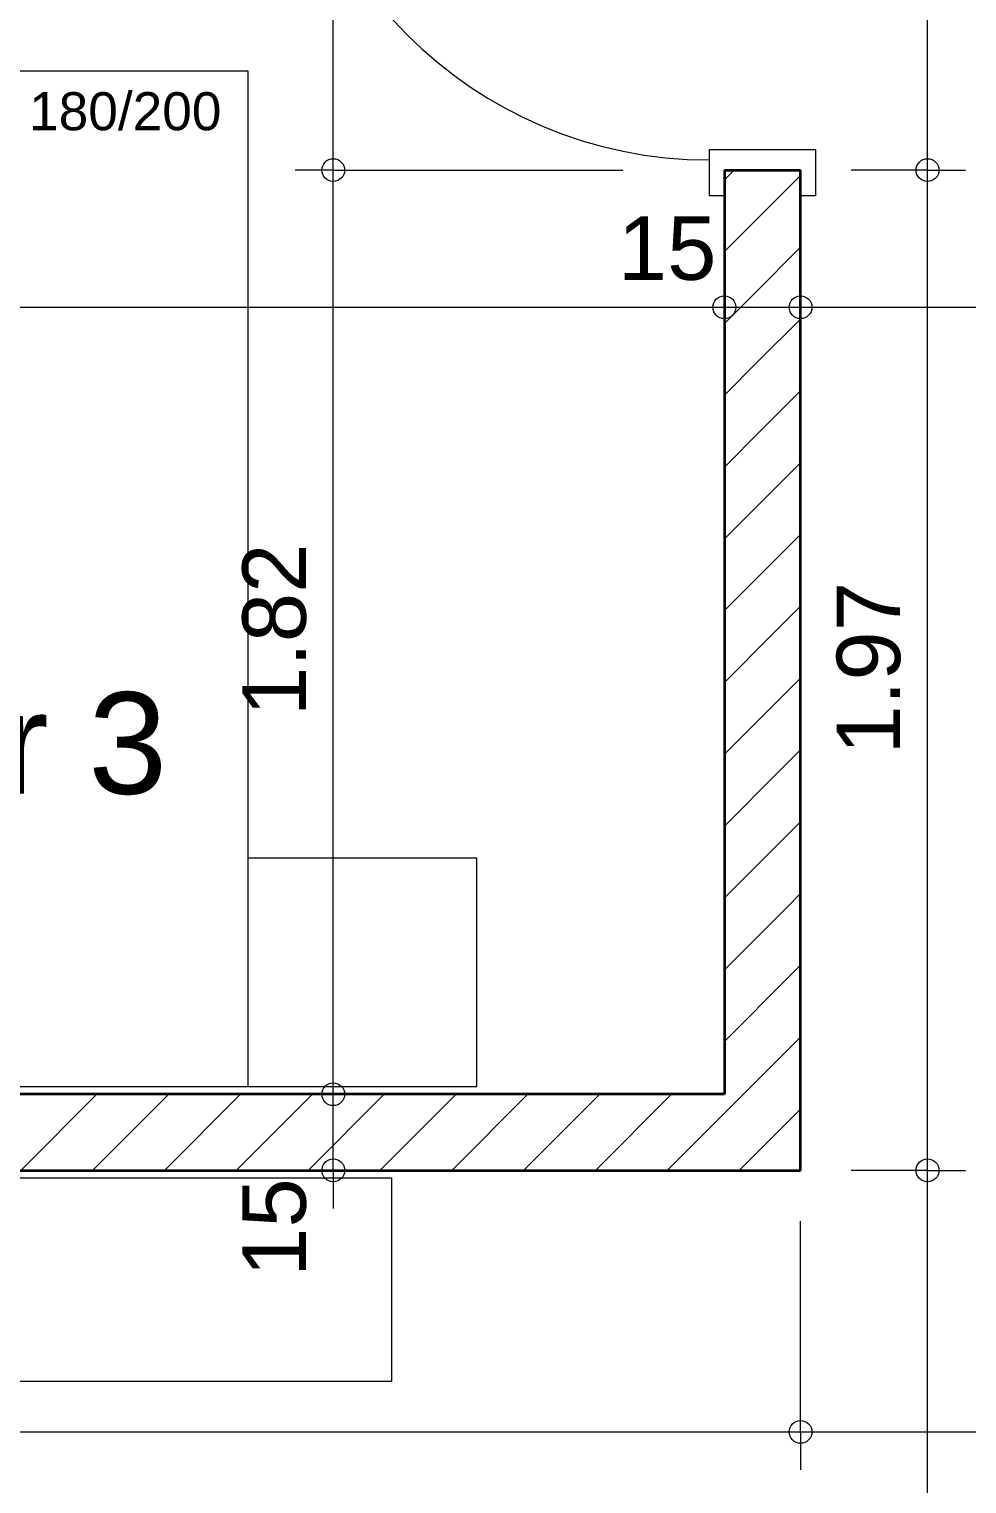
# Model space of a CAD drawing. Header units: metres. Extents: x 0.003 to 0.843, y 0.003 to 0.597.
# Drawn here: x 0.368 to 0.4049, y 0.2644 to 0.3217 of the extents above; entities that cross this region are included whole.
import ezdxf

# ---------------------------------------------------------------- set-up
doc = ezdxf.new("R2010")
doc.units = ezdxf.units.M
doc.linetypes.add('AUSGEZOGEN', pattern=[0])
for name, color, linetype, lineweight in [('Moebel', 253, 'AUSGEZOGEN', 13), ('Raumbezeichnung', 7, 'AUSGEZOGEN', 18), ('Tuerzarge', 7, 'AUSGEZOGEN', 13), ('Wand Mauerwerk tragend', 7, 'AUSGEZOGEN', 35), ('Werkplan- Ausfuehrungsmasse', 7, 'AUSGEZOGEN', 13)]:
    doc.layers.add(name, color=color, linetype=linetype, lineweight=lineweight)
doc.styles.add('ARIAL', font='ARIAL.TTF')

msp = doc.modelspace()

# ---------------------------------------------------------------- linework, layer by layer
at = {"layer": 'Moebel', "color": 253, "linetype": 'AUSGEZOGEN', "lineweight": 13}
for p, q in [((0.3766099916491656, 0.3200399929136039), (0.3406099924538283, 0.3200399929136039)), ((0.3766099916491656, 0.2800399938076735), (0.3766099916491656, 0.3200399929136039)), ((0.385609991448, 0.2890399936065078), (0.3766099916491656, 0.2890399936065078)), ((0.385609991448, 0.2800399938076735), (0.385609991448, 0.2890399936065078)), ((0.3406099924538283, 0.2800399938076735), (0.3766099916491656, 0.2800399938076735)), ((0.3766099916491656, 0.2800399938076735), (0.385609991448, 0.2800399938076735)), ((0.3222599928639828, 0.2764398966338417), (0.3822599915228784, 0.2764400599909409)), ((0.3822599915228784, 0.2764399525290469), (0.3822599915228784, 0.2684399376631209)), ((0.3222599928639828, 0.2684398710217261), (0.3822599915228784, 0.2684399376631209))]:
    msp.add_line(p, q, dxfattribs=at)
at = {"layer": 'Tuerzarge', "color": 7, "linetype": 'AUSGEZOGEN', "lineweight": 13}
msp.add_lwpolyline([(0.396859991196543, 0.3169399929828942), (0.3947599912434817, 0.3169399929828942), (0.3947599912434817, 0.3151399930231275), (0.3953599912300705, 0.3151399930231275), (0.3953599912300705, 0.3161399930007756), (0.3983599911630153, 0.3161399930007756), (0.3983599911630153, 0.3151399930231275), (0.3989599911496042, 0.3151399930231275), (0.3989599911496042, 0.3169399929828942), (0.396859991196543, 0.3169399929828942)], dxfattribs=at)
msp.add_arc((0.3947599912434817, 0.3333399926163256), 0.01679999962449074, 180, 270, dxfattribs=at)
at = {"layer": 'Wand Mauerwerk tragend', "color": 7, "linetype": 'AUSGEZOGEN', "lineweight": 35}
for p, q in [((0.3953599912300705, 0.3161399930007756), (0.3983599911630153, 0.3161399930007756)), ((0.3953599912300705, 0.3161399930007756), (0.3953599912300705, 0.279739993814379)), ((0.3983599911630153, 0.2767399938814342), (0.3983599911630153, 0.3161399930007756)), ((0.3953599912300705, 0.279739993814379), (0.3219599928706883, 0.279739993814379)), ((0.3219599928706883, 0.2767399938814342), (0.3953599912300705, 0.2767399938814342)), ((0.3953599912300705, 0.2767399938814342), (0.3983599911630153, 0.2767399938814342))]:
    msp.add_line(p, q, dxfattribs=at)
at = {"layer": 'Wand Mauerwerk tragend', "color": 7, "linetype": 'AUSGEZOGEN', "lineweight": 13}
for p, q in [((0.3953599912300705, 0.3157581229278968), (0.3957418613029492, 0.3161399930007756)), ((0.367655570682592, 0.2767399938814342), (0.3706555706155368, 0.279739993814379)), ((0.3704839978073383, 0.2767399938814342), (0.373483997740283, 0.2797399938143789)), ((0.3733124249320844, 0.2767399938814342), (0.3763124248650291, 0.279739993814379)), ((0.3761408520568307, 0.2767399938814342), (0.3791408519897754, 0.2797399938143789)), ((0.3789692791815768, 0.2767399938814342), (0.3819692791145216, 0.279739993814379)), ((0.381797706306323, 0.2767399938814342), (0.3847977062392677, 0.2797399938143789)), ((0.3846261334310691, 0.2767399938814342), (0.3876261333640139, 0.279739993814379)), ((0.3874545605558155, 0.2767399938814342), (0.3904545604887601, 0.2797399938143789)), ((0.3902829876805615, 0.2767399938814342), (0.3932829876135063, 0.279739993814379)), ((0.3931114148053078, 0.2767399938814342), (0.3953599912300705, 0.2789885703061969))]:
    msp.add_line(p, q, dxfattribs=at)
for points in [[(0.3953599912300705, 0.3129296958031508), (0.3964005060702822, 0.3139702106433624), (0.3964005060702822, 0.3139702106433624), (0.3983599911630154, 0.3159296957360956)], [(0.3953599912300705, 0.3101012686784045), (0.3965419274265195, 0.3112832048748535), (0.3965419274265195, 0.3112832048748535), (0.3983599911630153, 0.3131012686113493)], [(0.3953599912300705, 0.3072728415536585), (0.3966833487827568, 0.3085961991063448), (0.3966833487827568, 0.3085961991063448), (0.3983599911630154, 0.3102728414866033)], [(0.3953599912300705, 0.3044444144289121), (0.3968247701389941, 0.3059091933378357), (0.3968247701389941, 0.3059091933378357), (0.3983599911630153, 0.307444414361857)], [(0.3953599912300705, 0.3016159873041661), (0.3969661914952314, 0.303222187569327), (0.3969661914952314, 0.303222187569327), (0.3983599911630154, 0.3046159872371109)], [(0.3953599912300705, 0.2987875601794198), (0.3971076128514687, 0.3005351818008181), (0.3971076128514687, 0.3005351818008181), (0.3983599911630153, 0.3017875601123647)], [(0.3953599912300705, 0.2959591330546736), (0.3972490342077061, 0.2978481760323092), (0.3972490342077061, 0.2978481760323092), (0.3983599911630154, 0.2989591329876185)], [(0.3953599912300705, 0.2931307059299273), (0.3973904555639434, 0.2951611702638002), (0.3973904555639434, 0.2951611702638002), (0.3983599911630153, 0.2961307058628722)], [(0.3953599912300705, 0.2903022788051812), (0.3975318769201807, 0.2924741644952915), (0.3975318769201807, 0.2924741644952915), (0.3983599911630154, 0.2933022787381261)], [(0.3953599912300705, 0.287473851680435), (0.397673298276418, 0.2897871587267826), (0.397673298276418, 0.2897871587267826), (0.3983599911630153, 0.2904738516133799)], [(0.3953599912300705, 0.2846454245556888), (0.3978147196326554, 0.2871001529582736), (0.3978147196326554, 0.2871001529582736), (0.3983599911630154, 0.2876454244886337)], [(0.3953599912300705, 0.2818169974309426), (0.3979561409888926, 0.2844131471897647), (0.3979561409888926, 0.2844131471897647), (0.3983599911630153, 0.2848169973638875)], [(0.3953599912300705, 0.2789885703061966), (0.3980975623451299, 0.281726141421256), (0.3980975623451299, 0.281726141421256), (0.3983599911630154, 0.2819885702391414)], [(0.3959398419300545, 0.2767399938814342), (0.3982389837013673, 0.2790391356527471), (0.3982389837013673, 0.2790391356527471), (0.3983599911630153, 0.2791601431143952)]]:
    msp.add_lwpolyline(points, dxfattribs=at)
at = {"layer": 'Werkplan- Ausfuehrungsmasse', "color": 7, "linetype": 'AUSGEZOGEN', "lineweight": 13}
for p, q in [((0.3799599915742873, 0.3161399930007756), (0.3799599915742873, 0.3337399926073849)), ((0.4033599910512566, 0.3161399930007756), (0.4033599910512566, 0.3337399926073849)), ((0.3799599915742873, 0.3161399930007756), (0.3784599915612488, 0.3161399930007756)), ((0.3799599915742873, 0.3161399930007756), (0.3814599885660856, 0.3161399930007756)), ((0.4033599910512566, 0.3161399930007756), (0.4018599910382181, 0.3161399930007756)), ((0.4033599910512566, 0.3161399930007756), (0.4048599880430548, 0.3161399930007756)), ((0.4033599910512566, 0.2767399938814342), (0.4033599910512566, 0.3161399930007756)), ((0.3953599912300705, 0.3107399931214773), (0.3953599912300705, 0.3122399931345158)), ((0.3983599911630153, 0.3107399931214773), (0.3983599911630153, 0.3122399931345158)), ((0.3218599928729235, 0.3107399931214773), (0.3953599912300705, 0.3107399931214773)), ((0.3953599912300705, 0.3107399931214773), (0.3953599912300705, 0.309239996129679)), ((0.3953599912300705, 0.3107399931214773), (0.3953599912300705, 0.3107399931214773)), ((0.3953599912300705, 0.3107399931214773), (0.3983599911630153, 0.3107399931214773)), ((0.3983599911630153, 0.3107399931214773), (0.3983599911630153, 0.309239996129679)), ((0.3983599911630153, 0.3107399931214773), (0.3983599911630153, 0.3107399931214773)), ((0.3983599911630153, 0.3107399931214773), (0.4251599905639887, 0.3107399931214773)), ((0.3799599915742873, 0.279739993814379), (0.3784599915612488, 0.279739993814379)), ((0.3799599915742873, 0.279739993814379), (0.3814599885660856, 0.279739993814379)), ((0.3799599915742873, 0.279739993814379), (0.3799599915742873, 0.279739993814379)), ((0.3799599915742873, 0.2767399938814342), (0.3799599915742873, 0.279739993814379)), ((0.3799599915742873, 0.2767399938814342), (0.3784599915612488, 0.2767399938814342)), ((0.3799599915742873, 0.2767399938814342), (0.3814599885660856, 0.2767399938814342)), ((0.3799599915742873, 0.2767399938814342), (0.3799599915742873, 0.2767399938814342)), ((0.3799599915742873, 0.2767399938814342), (0.3799599915742873, 0.2752399968896359)), ((0.4033599910512566, 0.2767399938814342), (0.4018599910382181, 0.2767399938814342)), ((0.4033599910512566, 0.2767399938814342), (0.4048599880430548, 0.2767399938814342)), ((0.3983599911630153, 0.2664398710664295), (0.3983599911630153, 0.267939871079468)), ((0.3219599928706883, 0.2664398710664295), (0.3983599911630153, 0.2664398710664295)), ((0.3983599911630153, 0.2664398710664295), (0.3983599911630153, 0.2649398740746314)), ((0.3983599911630153, 0.2664398710664295), (0.416359990760684, 0.2664398710664295))]:
    msp.add_line(p, q, dxfattribs=at)
for points in [[(0.3799599915742873, 0.3161399930007756), (0.3808642441306305, 0.3161399930007755), (0.3808642441306305, 0.3161399930007755), (0.3833755779271286, 0.3161399930007756), (0.3833755779271286, 0.3161399930007756), (0.3913599913194776, 0.3161399930007756)], [(0.3799599915742873, 0.279739993814379), (0.3799599915742873, 0.2808169078767164), (0.3799599915742873, 0.2808169078767164), (0.3799599915742873, 0.2964535753254204), (0.3799599915742873, 0.2964535753254204), (0.3799599915742873, 0.3161399930007756)], [(0.4033599910512566, 0.3161399930007756), (0.4027349910863928, 0.3161399930007756), (0.4027349910863928, 0.3161399930007756), (0.4027349910863928, 0.3161399930007756), (0.4027349910863928, 0.3161399930007756), (0.4027349910863928, 0.3161399930007756), (0.4027349910863928, 0.3161399930007756), (0.4027349910863928, 0.3161399930007755), (0.4027349910863928, 0.3161399930007755), (0.4027349910863928, 0.3161399930007757), (0.4027349910863928, 0.3161399930007757), (0.4027349910863927, 0.3161399930007756), (0.4027349910863927, 0.3161399930007756), (0.4027349910863927, 0.3161399930007756), (0.4027349910863927, 0.3161399930007756), (0.4027349910863927, 0.3161399930007756), (0.4027349910863927, 0.3161399930007756), (0.4027349910863927, 0.3161399930007755), (0.4027349910863927, 0.3161399930007755), (0.4026628297597742, 0.3161399930007756), (0.4026628297597742, 0.3161399930007756), (0.4003599911183118, 0.3161399930007756)], [(0.4033599910512566, 0.2767399938814342), (0.4027349910863928, 0.2767399938814342), (0.4027349910863928, 0.2767399938814342), (0.4027349910863928, 0.2767399938814342), (0.4027349910863928, 0.2767399938814342), (0.4027349910863928, 0.2767399938814342), (0.4027349910863928, 0.2767399938814342), (0.4027349910863928, 0.2767399938814342), (0.4027349910863928, 0.2767399938814342), (0.4027349910863928, 0.2767399938814343), (0.4027349910863928, 0.2767399938814343), (0.4027349910863927, 0.2767399938814342), (0.4027349910863927, 0.2767399938814342), (0.4027349910863927, 0.2767399938814342), (0.4027349910863927, 0.2767399938814342), (0.4027349910863927, 0.2767399938814342), (0.4027349910863927, 0.2767399938814342), (0.4027349910863927, 0.2767399938814342), (0.4027349910863927, 0.2767399938814342), (0.4027349910863927, 0.2767399938814342), (0.4027349910863927, 0.2767399938814342), (0.4026813580922212, 0.2767399938814342), (0.4026813580922212, 0.2767399938814342), (0.4003599911183118, 0.2767399938814342)], [(0.4033599910512566, 0.1668399963378907), (0.4033599910512566, 0.1925770112222217), (0.4033599910512566, 0.1925770112222217), (0.4033599910512566, 0.208213678670927), (0.4033599910512566, 0.208213678670927), (0.4033599910512566, 0.2767399938814342)], [(0.3983599911630153, 0.2664398710664295), (0.3983599911630153, 0.2670648710312939), (0.3983599911630153, 0.2670648710312939), (0.3983599911630153, 0.2670648710312939), (0.3983599911630153, 0.2670648710312939), (0.3983599911630153, 0.2670648710312939), (0.3983599911630153, 0.2670648710312939), (0.3983599911630154, 0.267064871031294), (0.3983599911630154, 0.267064871031294), (0.3983599911630154, 0.267064871031294), (0.3983599911630154, 0.267064871031294), (0.3983599911630154, 0.267064871031294), (0.3983599911630154, 0.267064871031294), (0.3983599911630154, 0.2670648710318789), (0.3983599911630154, 0.2670648710318789), (0.3983599911630153, 0.2670648710346661), (0.3983599911630153, 0.2670648710346661), (0.3983599911630153, 0.2670648710363145), (0.3983599911630153, 0.2670648710363145), (0.3983599911630153, 0.2670648710421097), (0.3983599911630153, 0.2670648710421097), (0.3983599911630153, 0.2671326121692338), (0.3983599911630153, 0.2671326121692338), (0.3983599911630153, 0.2671661284210056), (0.3983599911630153, 0.2671661284210056), (0.3983599911630153, 0.2747399939261377)]]:
    msp.add_lwpolyline(points, dxfattribs=at)
for centre in [(0.3799599915742873, 0.3161399930007756), (0.4033599910512566, 0.3161399930007756), (0.3953599912300705, 0.3107399931214773), (0.3983599911630153, 0.3107399931214773), (0.3799599915742873, 0.279739993814379), (0.3799599915742873, 0.2767399938814342), (0.4033599910512566, 0.2767399938814342), (0.3983599911630153, 0.2664398710664295)]:
    msp.add_circle(centre, 0.0004500000039115548, dxfattribs=at)

# ---------------------------------------------------------------- texts
at = {"layer": 'Moebel', "color": 253, "linetype": 'AUSGEZOGEN', "lineweight": 13, "insert": (0.3679849916715178, 0.3176899929661313), "char_height": 0.0015, "width": 0.00075, "attachment_point": 7, "style": 'ARIAL'}
msp.add_mtext('180/200', dxfattribs=at)
at = {"layer": 'Raumbezeichnung', "color": 7, "linetype": 'AUSGEZOGEN', "lineweight": 18, "insert": (0.3498316224105, 0.2915159148698963), "char_height": 0.004, "width": 0.002, "attachment_point": 7, "style": 'ARIAL'}
msp.add_mtext('Zimmer\\~3', dxfattribs=at)
at = {"layer": 'Werkplan- Ausfuehrungsmasse', "color": 7, "linetype": 'AUSGEZOGEN', "lineweight": 13, "insert": (0.3911651072259992, 0.31178262611318), "char_height": 0.0025, "width": 0.00125, "attachment_point": 7, "style": 'ARIAL'}
msp.add_mtext('15', dxfattribs=at)
at = {"layer": 'Werkplan- Ausfuehrungsmasse', "color": 7, "linetype": 'AUSGEZOGEN', "lineweight": 13, "char_height": 0.0025, "width": 0.00125, "attachment_point": 7, "rotation": 90.00000250447816, "style": 'ARIAL'}
for s, insert in [('1.82', (0.3789173585825852, 0.2946333768628538)), ('1.97', (0.4023173580595544, 0.2931205869317055)), ('15', (0.3789173585825852, 0.2725451098773629))]:
    msp.add_mtext(s, dxfattribs=dict(at, insert=insert))

doc.saveas('drawing.dxf')
